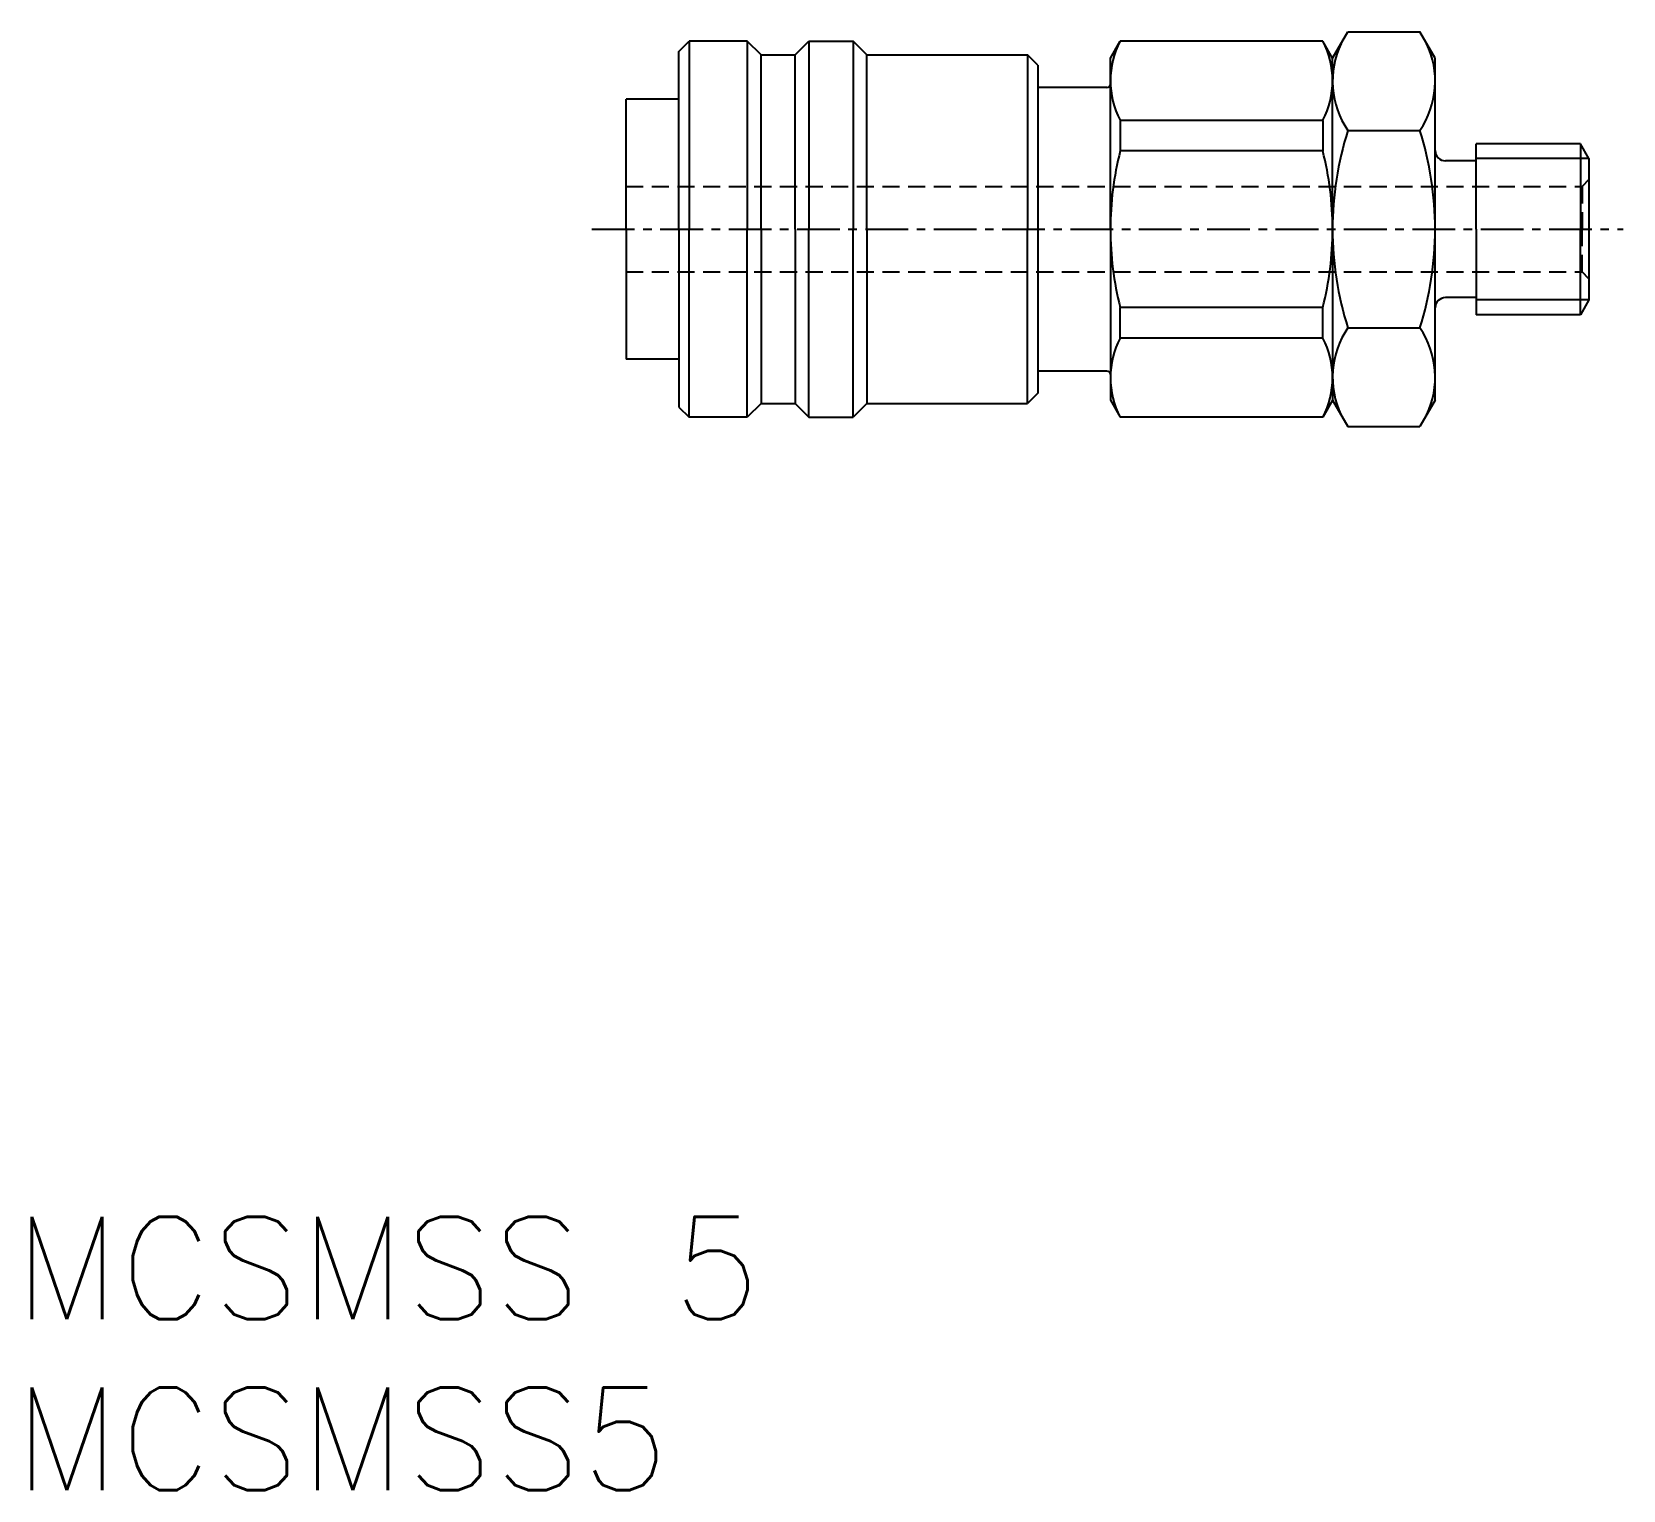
# Model space of a CAD drawing. Extents: x 0.5 to 47.1, y 0 to 42.7.
import ezdxf

# ---------------------------------------------------------------- set-up
doc = ezdxf.new("R2010")
doc.units = 0
doc.linetypes.add('CENTER', pattern=[2, 1.25, -0.25, 0.25, -0.25])
doc.linetypes.add('DASHED', pattern=[0.75, 0.5, -0.25])
doc.layers.get('0').update_dxf_attribs({"linetype": 'CONTINUOUS'})
doc.layers.add('CENTER', color=1, linetype='CENTER')
doc.styles.get("Standard").update_dxf_attribs({"font": 'txt.shx'})

# ---------------------------------------------------------------- blocks, each defined once
blk = doc.blocks.new('*U4')
at = {"color": 7, "linetype": 'CONTINUOUS'}
blk.add_text('MCSMSS5', height=3, dxfattribs=at).set_placement((0, 0))
blk = doc.blocks.new('*U5')
at = {"color": 7, "linetype": 'CONTINUOUS'}
blk.add_text('MCSMSS 5', height=3, dxfattribs=at).set_placement((0, 5))

msp = doc.modelspace()

# ---------------------------------------------------------------- linework, layer by layer
at = {"color": 7, "linetype": 'CONTINUOUS'}
for p, q in [((19.445, 42.083), (19.745, 42.383)), ((21.445, 42.383), (19.745, 42.383)), ((19.745, 42.383), (19.745, 36.883)), ((21.845, 41.983), (21.445, 42.383)), ((21.445, 42.383), (21.445, 36.883)), ((22.845, 41.983), (23.245, 42.383)), ((23.245, 42.383), (24.545, 42.383)), ((23.245, 42.383), (23.245, 36.883)), ((24.945, 41.983), (24.545, 42.383)), ((24.545, 42.383), (24.545, 36.883)), ((32.066, 41.883), (32.355, 42.383)), ((38.277, 42.383), (32.355, 42.383)), ((38.566, 41.883), (38.277, 42.383)), ((38.566, 41.883), (39.013, 42.657)), ((39.013, 42.657), (41.119, 42.657)), ((41.566, 41.883), (41.119, 42.657)), ((19.445, 36.883), (19.445, 42.083)), ((21.845, 41.983), (22.845, 41.983)), ((21.845, 36.883), (21.845, 41.983)), ((22.845, 36.883), (22.845, 41.983)), ((24.945, 41.983), (29.645, 41.983)), ((24.945, 36.883), (24.945, 41.983)), ((29.945, 41.683), (29.645, 41.983)), ((29.645, 41.983), (29.645, 36.883)), ((29.945, 41.683), (29.945, 36.883)), ((32.066, 36.883), (32.066, 41.883)), ((38.566, 36.883), (38.566, 41.883)), ((41.566, 36.883), (41.566, 41.883)), ((31.966, 41.033), (29.945, 41.033)), ((19.445, 40.683), (17.899, 40.683)), ((17.899, 36.883), (17.899, 40.683)), ((38.277, 40.068), (32.355, 40.068)), ((32.355, 40.068), (32.355, 39.175)), ((38.277, 40.068), (38.277, 39.175)), ((39.013, 39.77), (41.119, 39.77)), ((38.277, 39.175), (32.355, 39.175)), ((45.816, 39.383), (42.766, 39.383)), ((42.766, 36.883), (42.766, 39.383)), ((46.066, 38.95), (45.816, 39.383)), ((45.816, 39.383), (45.816, 36.883)), ((42.766, 38.883), (41.866, 38.883)), ((46.066, 38.95), (46.066, 36.883)), ((17.899, 36.883), (17.899, 33.083)), ((19.445, 36.883), (19.445, 31.683)), ((19.745, 31.383), (19.745, 36.883)), ((21.445, 31.383), (21.445, 36.883)), ((21.845, 36.883), (21.845, 31.783)), ((22.845, 36.883), (22.845, 31.783)), ((23.245, 31.383), (23.245, 36.883)), ((24.545, 31.383), (24.545, 36.883)), ((24.945, 36.883), (24.945, 31.783)), ((29.645, 31.783), (29.645, 36.883)), ((29.945, 36.883), (29.945, 32.083)), ((32.066, 36.883), (32.066, 31.883)), ((38.566, 36.883), (38.566, 31.883)), ((41.566, 31.883), (41.566, 36.883)), ((42.766, 36.883), (42.766, 34.383)), ((45.816, 34.383), (45.816, 36.883)), ((46.066, 36.883), (46.066, 34.816)), ((38.277, 34.592), (32.355, 34.592)), ((32.355, 33.699), (32.355, 34.592)), ((38.277, 33.699), (38.277, 34.592)), ((42.766, 34.883), (41.866, 34.883)), ((46.066, 34.816), (45.816, 34.383)), ((39.013, 33.997), (41.119, 33.997)), ((45.816, 34.383), (42.766, 34.383)), ((38.277, 33.699), (32.355, 33.699)), ((19.445, 33.083), (17.899, 33.083)), ((31.966, 32.733), (29.945, 32.733)), ((19.445, 31.683), (19.745, 31.383)), ((21.845, 31.783), (21.445, 31.383)), ((21.845, 31.783), (22.845, 31.783)), ((22.845, 31.783), (23.245, 31.383)), ((24.945, 31.783), (24.545, 31.383)), ((24.945, 31.783), (29.645, 31.783)), ((29.945, 32.083), (29.645, 31.783)), ((32.066, 31.883), (32.355, 31.383)), ((38.566, 31.883), (38.277, 31.383)), ((38.566, 31.883), (39.013, 31.11)), ((41.566, 31.883), (41.119, 31.11)), ((21.445, 31.383), (19.745, 31.383)), ((23.245, 31.383), (24.545, 31.383)), ((38.277, 31.383), (32.355, 31.383)), ((39.013, 31.11), (41.119, 31.11))]:
    msp.add_line(p, q, dxfattribs=at)
at = {"color": 3, "linetype": 'CONTINUOUS'}
for p, q in [((46.066, 38.95), (42.766, 38.95)), ((46.066, 34.816), (42.766, 34.816))]:
    msp.add_line(p, q, dxfattribs=at)
at = {"color": 3, "linetype": 'DASHED'}
for p, q in [((46.066, 38.333), (45.866, 38.133)), ((17.899, 38.133), (45.866, 38.133)), ((45.866, 38.133), (45.866, 36.883)), ((45.866, 35.633), (45.866, 36.883)), ((17.899, 35.633), (45.866, 35.633)), ((46.066, 35.433), (45.866, 35.633))]:
    msp.add_line(p, q, dxfattribs=at)
at = {"color": 7, "linetype": 'CONTINUOUS'}
for centre, radius, start, end in [((34.532, 41.226), 2.466, 151.9987, 208.0013), ((36.1, 41.226), 2.466, 331.9987, 28.0013), ((41.122, 41.214), 2.556, 154.3842, 214.3842), ((39.01, 41.214), 2.556, 325.6158, 25.6158), ((31.966, 41.133), 0.1, 270, 0), ((48.119, 36.883), 9.553, 162.412, 180), ((32.013, 36.883), 9.553, 0, 17.588), ((41.304, 36.883), 9.238, 165.6385, 180), ((29.328, 36.883), 9.238, 0, 14.3615), ((41.866, 39.183), 0.3, 180, 270), ((41.304, 36.883), 9.238, 180, 194.3615), ((29.328, 36.883), 9.238, 345.6385, 0), ((48.119, 36.883), 9.553, 180, 197.588), ((32.013, 36.883), 9.553, 342.412, 0), ((41.866, 34.583), 0.3, 90, 180), ((41.122, 32.553), 2.556, 145.6158, 205.6158), ((39.01, 32.553), 2.556, 334.3842, 34.3842), ((34.532, 32.541), 2.466, 151.9987, 208.0013), ((36.1, 32.541), 2.466, 331.9987, 28.0013), ((31.966, 32.633), 0.1, 0, 90)]:
    msp.add_arc(centre, radius, start, end, dxfattribs=at)
at = {"layer": 'CENTER', "color": 1, "linetype": 'CENTER'}
msp.add_line((16.899, 36.883), (47.066, 36.883), dxfattribs=at)

# ---------------------------------------------------------------- block references
at = {"color": 7, "linetype": 'CONTINUOUS'}
for name in ['*U5', '*U4']:
    msp.add_blockref(name, (0, 0), dxfattribs=at)

doc.saveas('drawing.dxf')
